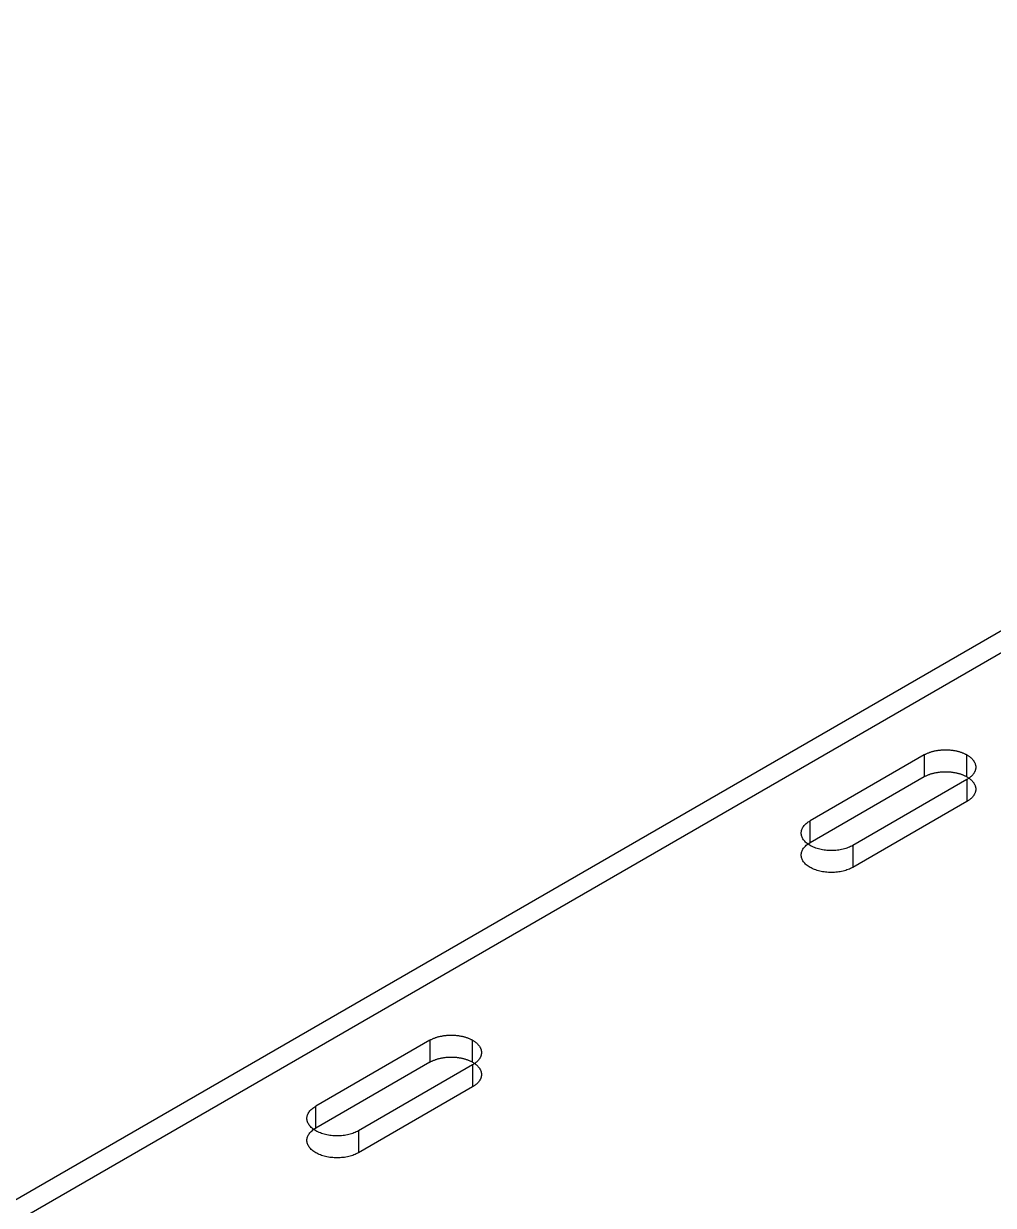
# Model space of a CAD drawing. Header units: inches. Extents: x 4 to 268, y 4 to 172.
# Drawn here: x 78.214 to 81.299, y 30.368 to 34.126 of the extents above; entities that cross this region are included whole.
import ezdxf

# ---------------------------------------------------------------- set-up
doc = ezdxf.new("R2010")
doc.units = ezdxf.units.IN
doc.header["$MEASUREMENT"] = 0

msp = doc.modelspace()

# ---------------------------------------------------------------- linework, layer by layer
at = {"layer": 'OUTLINE'}
for p, q in [((84.6686, 34.1264), (73.5428, 27.7028)), ((84.6686, 34.0566), (73.5428, 27.633)), ((81.0784, 31.8005), (80.7156, 31.591)), ((81.0784, 31.8005), (81.0801, 31.8014)), ((81.0784, 31.8005), (81.0784, 31.7306)), ((81.0801, 31.8014), (81.0818, 31.8023)), ((81.0818, 31.8023), (81.0836, 31.8032)), ((81.0836, 31.8032), (81.0854, 31.8041)), ((81.0854, 31.8041), (81.0872, 31.805)), ((81.0872, 31.805), (81.0891, 31.8058)), ((81.0891, 31.8058), (81.091, 31.8066)), ((81.091, 31.8066), (81.093, 31.8074)), ((81.093, 31.8074), (81.095, 31.8081)), ((81.095, 31.8081), (81.097, 31.8088)), ((81.097, 31.8088), (81.099, 31.8095)), ((81.099, 31.8095), (81.1011, 31.8102)), ((81.1011, 31.8102), (81.1032, 31.8108)), ((81.1032, 31.8108), (81.1053, 31.8114)), ((81.1053, 31.8114), (81.1074, 31.812)), ((81.1074, 31.812), (81.1096, 31.8125)), ((81.1096, 31.8125), (81.1118, 31.813)), ((81.1118, 31.813), (81.114, 31.8135)), ((81.114, 31.8135), (81.1162, 31.8139)), ((81.1162, 31.8139), (81.1185, 31.8143)), ((81.1185, 31.8143), (81.1208, 31.8147)), ((81.1208, 31.8147), (81.123, 31.8151)), ((81.123, 31.8151), (81.1253, 31.8154)), ((81.1253, 31.8154), (81.1277, 31.8157)), ((81.1277, 31.8157), (81.13, 31.8159)), ((81.13, 31.8159), (81.1323, 31.8161)), ((81.1323, 31.8161), (81.1346, 31.8163)), ((81.1346, 31.8163), (81.137, 31.8165)), ((81.137, 31.8165), (81.1393, 31.8166)), ((81.1393, 31.8166), (81.1417, 31.8167)), ((81.1417, 31.8167), (81.1441, 31.8167)), ((81.1441, 31.8167), (81.1464, 31.8167)), ((81.1464, 31.8167), (81.1488, 31.8167)), ((81.1488, 31.8167), (81.1511, 31.8167)), ((81.1511, 31.8167), (81.1535, 31.8166)), ((81.1535, 31.8166), (81.1559, 31.8165)), ((81.1559, 31.8165), (81.1582, 31.8163)), ((81.1582, 31.8163), (81.1605, 31.8161)), ((81.1605, 31.8161), (81.1629, 31.8159)), ((81.1629, 31.8159), (81.1652, 31.8157)), ((81.1652, 31.8157), (81.1675, 31.8154)), ((81.1675, 31.8154), (81.1698, 31.8151)), ((81.1698, 31.8151), (81.1721, 31.8147)), ((81.1721, 31.8147), (81.1744, 31.8143)), ((81.1744, 31.8143), (81.1766, 31.8139)), ((81.1766, 31.8139), (81.1788, 31.8135)), ((81.1788, 31.8135), (81.181, 31.813)), ((81.181, 31.813), (81.1832, 31.8125)), ((81.1832, 31.8125), (81.1854, 31.812)), ((81.1854, 31.812), (81.1876, 31.8114)), ((81.1876, 31.8114), (81.1897, 31.8108)), ((81.1897, 31.8108), (81.1918, 31.8102)), ((81.1918, 31.8102), (81.1938, 31.8095)), ((81.1938, 31.8095), (81.1959, 31.8088)), ((81.1959, 31.8088), (81.1979, 31.8081)), ((81.1979, 31.8081), (81.1999, 31.8074)), ((81.1999, 31.8074), (81.2018, 31.8066)), ((81.2018, 31.8066), (81.2037, 31.8058)), ((81.2037, 31.8058), (81.2056, 31.805)), ((81.2056, 31.805), (81.2075, 31.8041)), ((81.2075, 31.8041), (81.2093, 31.8032)), ((81.2093, 31.8032), (81.211, 31.8023)), ((81.211, 31.8023), (81.2128, 31.8014)), ((81.2128, 31.8014), (81.2144, 31.8005)), ((81.2144, 31.7306), (81.2144, 31.8005)), ((81.2144, 31.8005), (81.2161, 31.7995)), ((81.2161, 31.7995), (81.2177, 31.7985)), ((81.2177, 31.7985), (81.2193, 31.7975)), ((81.2193, 31.7975), (81.2208, 31.7964)), ((81.2208, 31.7964), (81.2223, 31.7954)), ((81.2223, 31.7954), (81.2237, 31.7943)), ((81.2237, 31.7943), (81.2251, 31.7932)), ((81.2251, 31.7932), (81.2264, 31.7921)), ((81.2264, 31.7921), (81.2277, 31.7909)), ((81.2277, 31.7909), (81.2289, 31.7897)), ((81.2289, 31.7897), (81.2301, 31.7886)), ((81.2301, 31.7886), (81.2313, 31.7874)), ((81.2313, 31.7874), (81.2324, 31.7862)), ((81.2324, 31.7862), (81.2334, 31.7849)), ((81.2334, 31.7849), (81.2344, 31.7837)), ((81.2344, 31.7837), (81.2353, 31.7824)), ((81.2353, 31.7824), (81.2362, 31.7812)), ((81.2362, 31.7812), (81.237, 31.7799)), ((81.237, 31.7799), (81.2378, 31.7786)), ((81.2378, 31.7786), (81.2385, 31.7773)), ((81.2385, 31.7773), (81.2391, 31.776)), ((81.2391, 31.776), (81.2397, 31.7747)), ((81.2397, 31.7747), (81.2403, 31.7734)), ((81.2403, 31.7734), (81.2408, 31.772)), ((81.2408, 31.772), (81.2412, 31.7707)), ((81.2412, 31.7707), (81.2416, 31.7693)), ((81.2416, 31.7693), (81.2419, 31.768)), ((81.2419, 31.768), (81.2422, 31.7666)), ((81.2422, 31.7666), (81.2424, 31.7653)), ((81.2424, 31.7653), (81.2425, 31.7639)), ((81.2425, 31.7639), (81.2426, 31.7626)), ((81.0784, 31.7306), (80.7156, 31.5212)), ((81.0784, 31.7306), (81.0801, 31.7316)), ((81.0801, 31.7316), (81.0818, 31.7325)), ((81.0818, 31.7325), (81.0836, 31.7334)), ((81.0836, 31.7334), (81.0854, 31.7343)), ((81.0854, 31.7343), (81.0872, 31.7352)), ((81.0872, 31.7352), (81.0891, 31.736)), ((81.0891, 31.736), (81.091, 31.7368)), ((81.091, 31.7368), (81.093, 31.7376)), ((81.093, 31.7376), (81.095, 31.7383)), ((81.095, 31.7383), (81.097, 31.739)), ((81.097, 31.739), (81.099, 31.7397)), ((81.099, 31.7397), (81.1011, 31.7404)), ((81.1011, 31.7404), (81.1032, 31.741)), ((81.1032, 31.741), (81.1053, 31.7416)), ((81.1053, 31.7416), (81.1074, 31.7421)), ((81.1074, 31.7421), (81.1096, 31.7427)), ((81.1096, 31.7427), (81.1118, 31.7432)), ((81.1118, 31.7432), (81.114, 31.7437)), ((81.114, 31.7437), (81.1162, 31.7441)), ((81.1162, 31.7441), (81.1185, 31.7445)), ((81.1185, 31.7445), (81.1208, 31.7449)), ((81.1208, 31.7449), (81.123, 31.7452)), ((81.123, 31.7452), (81.1253, 31.7456)), ((81.1253, 31.7456), (81.1277, 31.7458)), ((81.1277, 31.7458), (81.13, 31.7461)), ((81.13, 31.7461), (81.1323, 31.7463)), ((81.1323, 31.7463), (81.1346, 31.7465)), ((81.1346, 31.7465), (81.137, 31.7466)), ((81.137, 31.7466), (81.1393, 31.7468)), ((81.1393, 31.7468), (81.1417, 31.7468)), ((81.1417, 31.7468), (81.1441, 31.7469)), ((81.1441, 31.7469), (81.1464, 31.7469)), ((81.1464, 31.7469), (81.1488, 31.7469)), ((81.1488, 31.7469), (81.1511, 31.7468)), ((81.1511, 31.7468), (81.1535, 31.7468)), ((81.1535, 31.7468), (81.1559, 31.7466)), ((81.1559, 31.7466), (81.1582, 31.7465)), ((81.1582, 31.7465), (81.1605, 31.7463)), ((81.1605, 31.7463), (81.1629, 31.7461)), ((81.1629, 31.7461), (81.1652, 31.7458)), ((81.1652, 31.7458), (81.1675, 31.7456)), ((81.1675, 31.7456), (81.1698, 31.7452)), ((81.1698, 31.7452), (81.1721, 31.7449)), ((81.1721, 31.7449), (81.1744, 31.7445)), ((81.1744, 31.7445), (81.1766, 31.7441)), ((81.1766, 31.7441), (81.1788, 31.7437)), ((81.1788, 31.7437), (81.181, 31.7432)), ((81.181, 31.7432), (81.1832, 31.7427)), ((81.1832, 31.7427), (81.1854, 31.7421)), ((81.1854, 31.7421), (81.1876, 31.7416)), ((81.1876, 31.7416), (81.1897, 31.741)), ((81.1897, 31.741), (81.1918, 31.7404)), ((81.1918, 31.7404), (81.1938, 31.7397)), ((81.1938, 31.7397), (81.1959, 31.739)), ((81.1959, 31.739), (81.1979, 31.7383)), ((81.1979, 31.7383), (81.1999, 31.7376)), ((81.1999, 31.7376), (81.2018, 31.7368)), ((81.2018, 31.7368), (81.2037, 31.736)), ((81.2037, 31.736), (81.2056, 31.7352)), ((81.2056, 31.7352), (81.2075, 31.7343)), ((81.2075, 31.7343), (81.2093, 31.7334)), ((81.2093, 31.7334), (81.211, 31.7325)), ((81.211, 31.7325), (81.2128, 31.7316)), ((81.2128, 31.7316), (81.2144, 31.7306)), ((81.2144, 31.7306), (81.2161, 31.7297)), ((81.2161, 31.7297), (81.2177, 31.7287)), ((81.2177, 31.7287), (81.2193, 31.7276)), ((81.2193, 31.7276), (81.2208, 31.7266)), ((81.2208, 31.726), (81.2193, 31.7249)), ((81.2223, 31.727), (81.2208, 31.726)), ((81.2208, 31.7266), (81.2223, 31.7255)), ((81.2237, 31.7281), (81.2223, 31.727)), ((81.2223, 31.7255), (81.2237, 31.7245)), ((81.2251, 31.7292), (81.2237, 31.7281)), ((81.2264, 31.7303), (81.2251, 31.7292)), ((81.2277, 31.7315), (81.2264, 31.7303)), ((81.2289, 31.7326), (81.2277, 31.7315)), ((81.2301, 31.7338), (81.2289, 31.7326)), ((81.2313, 31.735), (81.2301, 31.7338)), ((81.2324, 31.7362), (81.2313, 31.735)), ((81.2334, 31.7374), (81.2324, 31.7362)), ((81.2344, 31.7387), (81.2334, 31.7374)), ((81.2353, 31.7399), (81.2344, 31.7387)), ((81.2362, 31.7412), (81.2353, 31.7399)), ((81.237, 31.7425), (81.2362, 31.7412)), ((81.2378, 31.7438), (81.237, 31.7425)), ((81.2385, 31.7451), (81.2378, 31.7438)), ((81.2391, 31.7464), (81.2385, 31.7451)), ((81.2397, 31.7477), (81.2391, 31.7464)), ((81.2403, 31.749), (81.2397, 31.7477)), ((81.2408, 31.7504), (81.2403, 31.749)), ((81.2412, 31.7517), (81.2408, 31.7504)), ((81.2416, 31.753), (81.2412, 31.7517)), ((81.2419, 31.7544), (81.2416, 31.753)), ((81.2422, 31.7557), (81.2419, 31.7544)), ((81.2424, 31.7571), (81.2422, 31.7557)), ((81.2425, 31.7585), (81.2424, 31.7571)), ((81.2426, 31.7598), (81.2425, 31.7585)), ((81.2426, 31.7626), (81.2426, 31.7612)), ((81.2426, 31.7612), (81.2426, 31.7598)), ((81.2144, 31.7219), (80.8517, 31.5125)), ((81.2161, 31.7229), (81.2144, 31.7219)), ((81.2144, 31.7219), (81.2144, 31.6521)), ((81.2177, 31.7239), (81.2161, 31.7229)), ((81.2193, 31.7249), (81.2177, 31.7239)), ((81.2237, 31.7245), (81.2251, 31.7234)), ((81.2251, 31.7234), (81.2264, 31.7222)), ((81.2264, 31.7222), (81.2277, 31.7211)), ((81.2277, 31.7211), (81.2289, 31.7199)), ((81.2289, 31.7199), (81.2301, 31.7187)), ((81.2301, 31.7187), (81.2313, 31.7176)), ((81.2313, 31.7176), (81.2324, 31.7163)), ((81.2324, 31.7163), (81.2334, 31.7151)), ((81.2334, 31.7151), (81.2344, 31.7139)), ((81.2344, 31.7139), (81.2353, 31.7126)), ((81.2353, 31.7126), (81.2362, 31.7114)), ((81.2362, 31.7114), (81.237, 31.7101)), ((81.237, 31.7101), (81.2378, 31.7088)), ((81.2378, 31.7088), (81.2385, 31.7075)), ((81.2385, 31.7075), (81.2391, 31.7062)), ((81.2391, 31.7062), (81.2397, 31.7049)), ((81.2397, 31.7049), (81.2403, 31.7035)), ((81.2403, 31.7035), (81.2408, 31.7022)), ((81.2408, 31.7022), (81.2412, 31.7009)), ((81.2412, 31.7009), (81.2416, 31.6995)), ((81.2416, 31.6995), (81.2419, 31.6982)), ((81.2419, 31.6982), (81.2422, 31.6968)), ((81.2422, 31.6968), (81.2424, 31.6955)), ((81.2424, 31.6955), (81.2425, 31.6941)), ((81.2425, 31.6886), (81.2424, 31.6873)), ((81.2425, 31.6941), (81.2426, 31.6927)), ((81.2426, 31.69), (81.2425, 31.6886)), ((81.2426, 31.6927), (81.2426, 31.6914)), ((81.2426, 31.6914), (81.2426, 31.69)), ((81.2144, 31.6521), (80.8517, 31.4426)), ((81.2161, 31.6531), (81.2144, 31.6521)), ((81.2177, 31.6541), (81.2161, 31.6531)), ((81.2193, 31.6551), (81.2177, 31.6541)), ((81.2208, 31.6561), (81.2193, 31.6551)), ((81.2223, 31.6572), (81.2208, 31.6561)), ((81.2237, 31.6583), (81.2223, 31.6572)), ((81.2251, 31.6594), (81.2237, 31.6583)), ((81.2264, 31.6605), (81.2251, 31.6594)), ((81.2277, 31.6617), (81.2264, 31.6605)), ((81.2289, 31.6628), (81.2277, 31.6617)), ((81.2301, 31.664), (81.2289, 31.6628)), ((81.2313, 31.6652), (81.2301, 31.664)), ((81.2324, 31.6664), (81.2313, 31.6652)), ((81.2334, 31.6676), (81.2324, 31.6664)), ((81.2344, 31.6689), (81.2334, 31.6676)), ((81.2353, 31.6701), (81.2344, 31.6689)), ((81.2362, 31.6714), (81.2353, 31.6701)), ((81.237, 31.6727), (81.2362, 31.6714)), ((81.2378, 31.6739), (81.237, 31.6727)), ((81.2385, 31.6752), (81.2378, 31.6739)), ((81.2391, 31.6766), (81.2385, 31.6752)), ((81.2397, 31.6779), (81.2391, 31.6766)), ((81.2403, 31.6792), (81.2397, 31.6779)), ((81.2408, 31.6805), (81.2403, 31.6792)), ((81.2412, 31.6819), (81.2408, 31.6805)), ((81.2416, 31.6832), (81.2412, 31.6819)), ((81.2419, 31.6846), (81.2416, 31.6832)), ((81.2422, 31.6859), (81.2419, 31.6846)), ((81.2424, 31.6873), (81.2422, 31.6859)), ((80.6948, 31.573), (80.6967, 31.5755)), ((80.6967, 31.5755), (80.6988, 31.5779)), ((80.6988, 31.5779), (80.7011, 31.5803)), ((80.7011, 31.5803), (80.7036, 31.5826)), ((80.7036, 31.5826), (80.7064, 31.5848)), ((80.7064, 31.5848), (80.7093, 31.587)), ((80.7093, 31.587), (80.7123, 31.589)), ((80.7123, 31.589), (80.7156, 31.591)), ((80.7156, 31.5212), (80.7156, 31.591)), ((80.6874, 31.5517), (80.6875, 31.5545)), ((80.6875, 31.549), (80.6874, 31.5517)), ((80.6875, 31.5545), (80.6879, 31.5572)), ((80.6879, 31.5463), (80.6875, 31.549)), ((80.6879, 31.5572), (80.6885, 31.5599)), ((80.6885, 31.5436), (80.6879, 31.5463)), ((80.6885, 31.5599), (80.6893, 31.5626)), ((80.6893, 31.5409), (80.6885, 31.5436)), ((80.6893, 31.5626), (80.6903, 31.5652)), ((80.6903, 31.5382), (80.6893, 31.5409)), ((80.6903, 31.5652), (80.6916, 31.5678)), ((80.6916, 31.5356), (80.6903, 31.5382)), ((80.6916, 31.5678), (80.6931, 31.5704)), ((80.6931, 31.5704), (80.6948, 31.573)), ((80.6931, 31.533), (80.6916, 31.5356)), ((80.6916, 31.498), (80.6931, 31.5006)), ((80.6948, 31.5305), (80.6931, 31.533)), ((80.6931, 31.5006), (80.6948, 31.5032)), ((80.6967, 31.528), (80.6948, 31.5305)), ((80.6948, 31.5032), (80.6967, 31.5057)), ((80.6988, 31.5255), (80.6967, 31.528)), ((80.6967, 31.5057), (80.6988, 31.5081)), ((80.7011, 31.5232), (80.6988, 31.5255)), ((80.6988, 31.5081), (80.7011, 31.5105)), ((80.7036, 31.5209), (80.7011, 31.5232)), ((80.7011, 31.5105), (80.7036, 31.5128)), ((80.7064, 31.5186), (80.7036, 31.5209)), ((80.7036, 31.5128), (80.7064, 31.515)), ((80.7093, 31.5165), (80.7064, 31.5186)), ((80.7064, 31.515), (80.7093, 31.5171)), ((80.7093, 31.5171), (80.7123, 31.5192)), ((80.7123, 31.5144), (80.7093, 31.5165)), ((80.7123, 31.5192), (80.7156, 31.5212)), ((80.7156, 31.5125), (80.7123, 31.5144)), ((80.719, 31.5106), (80.7156, 31.5125)), ((80.7226, 31.5088), (80.719, 31.5106)), ((80.7263, 31.5071), (80.7226, 31.5088)), ((80.7302, 31.5055), (80.7263, 31.5071)), ((80.7342, 31.5041), (80.7302, 31.5055)), ((80.7383, 31.5027), (80.7342, 31.5041)), ((80.7425, 31.5015), (80.7383, 31.5027)), ((80.7468, 31.5004), (80.7425, 31.5015)), ((80.7512, 31.4994), (80.7468, 31.5004)), ((80.8204, 31.5004), (80.816, 31.4994)), ((80.8248, 31.5015), (80.8204, 31.5004)), ((80.829, 31.5027), (80.8248, 31.5015)), ((80.8331, 31.5041), (80.829, 31.5027)), ((80.8371, 31.5055), (80.8331, 31.5041)), ((80.8409, 31.5071), (80.8371, 31.5055)), ((80.8447, 31.5088), (80.8409, 31.5071)), ((80.8482, 31.5106), (80.8447, 31.5088)), ((80.8517, 31.5125), (80.8482, 31.5106)), ((80.8517, 31.5125), (80.8517, 31.4426)), ((80.6874, 31.4819), (80.6875, 31.4846)), ((80.6875, 31.4792), (80.6874, 31.4819)), ((80.6875, 31.4846), (80.6879, 31.4873)), ((80.6879, 31.4765), (80.6875, 31.4792)), ((80.6879, 31.4873), (80.6885, 31.4901)), ((80.6885, 31.4738), (80.6879, 31.4765)), ((80.6885, 31.4901), (80.6893, 31.4927)), ((80.6893, 31.4711), (80.6885, 31.4738)), ((80.6893, 31.4927), (80.6903, 31.4954)), ((80.6903, 31.4684), (80.6893, 31.4711)), ((80.6903, 31.4954), (80.6916, 31.498)), ((80.6916, 31.4658), (80.6903, 31.4684)), ((80.6931, 31.4632), (80.6916, 31.4658)), ((80.6948, 31.4606), (80.6931, 31.4632)), ((80.7557, 31.4986), (80.7512, 31.4994)), ((80.7603, 31.4978), (80.7557, 31.4986)), ((80.7649, 31.4972), (80.7603, 31.4978)), ((80.7695, 31.4968), (80.7649, 31.4972)), ((80.7742, 31.4964), (80.7695, 31.4968)), ((80.7789, 31.4962), (80.7742, 31.4964)), ((80.7836, 31.4962), (80.7789, 31.4962)), ((80.7883, 31.4962), (80.7836, 31.4962)), ((80.7931, 31.4964), (80.7883, 31.4962)), ((80.7977, 31.4968), (80.7931, 31.4964)), ((80.8024, 31.4972), (80.7977, 31.4968)), ((80.807, 31.4978), (80.8024, 31.4972)), ((80.8116, 31.4986), (80.807, 31.4978)), ((80.816, 31.4994), (80.8116, 31.4986)), ((80.6967, 31.4582), (80.6948, 31.4606)), ((80.6988, 31.4557), (80.6967, 31.4582)), ((80.7011, 31.4533), (80.6988, 31.4557)), ((80.7036, 31.451), (80.7011, 31.4533)), ((80.7064, 31.4488), (80.7036, 31.451)), ((80.7093, 31.4467), (80.7064, 31.4488)), ((80.7123, 31.4446), (80.7093, 31.4467)), ((80.7156, 31.4426), (80.7123, 31.4446)), ((80.719, 31.4407), (80.7156, 31.4426)), ((80.7226, 31.439), (80.719, 31.4407)), ((80.7263, 31.4373), (80.7226, 31.439)), ((80.7302, 31.4357), (80.7263, 31.4373)), ((80.7342, 31.4343), (80.7302, 31.4357)), ((80.7383, 31.4329), (80.7342, 31.4343)), ((80.7425, 31.4317), (80.7383, 31.4329)), ((80.7468, 31.4306), (80.7425, 31.4317)), ((80.7512, 31.4296), (80.7468, 31.4306)), ((80.7557, 31.4288), (80.7512, 31.4296)), ((80.7603, 31.428), (80.7557, 31.4288)), ((80.7649, 31.4274), (80.7603, 31.428)), ((80.7695, 31.427), (80.7649, 31.4274)), ((80.7742, 31.4266), (80.7695, 31.427)), ((80.7789, 31.4264), (80.7742, 31.4266)), ((80.7836, 31.4264), (80.7789, 31.4264)), ((80.7883, 31.4264), (80.7836, 31.4264)), ((80.7931, 31.4266), (80.7883, 31.4264)), ((80.7977, 31.427), (80.7931, 31.4266)), ((80.8024, 31.4274), (80.7977, 31.427)), ((80.807, 31.428), (80.8024, 31.4274)), ((80.8116, 31.4288), (80.807, 31.428)), ((80.816, 31.4296), (80.8116, 31.4288)), ((80.8204, 31.4306), (80.816, 31.4296)), ((80.8248, 31.4317), (80.8204, 31.4306)), ((80.829, 31.4329), (80.8248, 31.4317)), ((80.8331, 31.4343), (80.829, 31.4329)), ((80.8371, 31.4357), (80.8331, 31.4343)), ((80.8409, 31.4373), (80.8371, 31.4357)), ((80.8447, 31.439), (80.8409, 31.4373)), ((80.8482, 31.4407), (80.8447, 31.439)), ((80.8517, 31.4426), (80.8482, 31.4407)), ((79.517, 30.8981), (79.5189, 30.8989)), ((79.5189, 30.8989), (79.5209, 30.8997)), ((79.5209, 30.8997), (79.5228, 30.9004)), ((79.5228, 30.9004), (79.5248, 30.9011)), ((79.5248, 30.9011), (79.5269, 30.9018)), ((79.5269, 30.9018), (79.529, 30.9025)), ((79.529, 30.9025), (79.5311, 30.9031)), ((79.5311, 30.9031), (79.5332, 30.9037)), ((79.5332, 30.9037), (79.5353, 30.9043)), ((79.5353, 30.9043), (79.5375, 30.9048)), ((79.5375, 30.9048), (79.5397, 30.9053)), ((79.5397, 30.9053), (79.5419, 30.9058)), ((79.5419, 30.9058), (79.5441, 30.9062)), ((79.5441, 30.9062), (79.5464, 30.9067)), ((79.5464, 30.9067), (79.5486, 30.907)), ((79.5486, 30.907), (79.5509, 30.9074)), ((79.5509, 30.9074), (79.5532, 30.9077)), ((79.5532, 30.9077), (79.5555, 30.908)), ((79.5555, 30.908), (79.5579, 30.9082)), ((79.5579, 30.9082), (79.5602, 30.9084)), ((79.5602, 30.9084), (79.5625, 30.9086)), ((79.5625, 30.9086), (79.5649, 30.9088)), ((79.5649, 30.9088), (79.5672, 30.9089)), ((79.5672, 30.9089), (79.5696, 30.909)), ((79.5696, 30.909), (79.5719, 30.909)), ((79.5719, 30.909), (79.5743, 30.909)), ((79.5743, 30.909), (79.5767, 30.909)), ((79.5767, 30.909), (79.579, 30.909)), ((79.579, 30.909), (79.5814, 30.9089)), ((79.5814, 30.9089), (79.5837, 30.9088)), ((79.5837, 30.9088), (79.5861, 30.9086)), ((79.5861, 30.9086), (79.5884, 30.9084)), ((79.5884, 30.9084), (79.5908, 30.9082)), ((79.5908, 30.9082), (79.5931, 30.908)), ((79.5931, 30.908), (79.5954, 30.9077)), ((79.5954, 30.9077), (79.5977, 30.9074)), ((79.5977, 30.9074), (79.6, 30.907)), ((79.6, 30.907), (79.6022, 30.9067)), ((79.6022, 30.9067), (79.6045, 30.9062)), ((79.6045, 30.9062), (79.6067, 30.9058)), ((79.6067, 30.9058), (79.6089, 30.9053)), ((79.6089, 30.9053), (79.6111, 30.9048)), ((79.6111, 30.9048), (79.6133, 30.9043)), ((79.6133, 30.9043), (79.6154, 30.9037)), ((79.6154, 30.9037), (79.6176, 30.9031)), ((79.6176, 30.9031), (79.6197, 30.9025)), ((79.6197, 30.9025), (79.6217, 30.9018)), ((79.6217, 30.9018), (79.6238, 30.9011)), ((79.6238, 30.9011), (79.6258, 30.9004)), ((79.6258, 30.9004), (79.6278, 30.8997)), ((79.6278, 30.8997), (79.6297, 30.8989)), ((79.6297, 30.8989), (79.6316, 30.8981)), ((79.5063, 30.8928), (79.1435, 30.6833)), ((79.5063, 30.8928), (79.508, 30.8937)), ((79.5063, 30.8928), (79.5063, 30.823)), ((79.508, 30.8937), (79.5097, 30.8947)), ((79.5097, 30.8947), (79.5115, 30.8956)), ((79.5115, 30.8956), (79.5133, 30.8964)), ((79.5133, 30.8964), (79.5151, 30.8973)), ((79.5151, 30.8973), (79.517, 30.8981)), ((79.6316, 30.8981), (79.6335, 30.8973)), ((79.6335, 30.8973), (79.6353, 30.8964)), ((79.6353, 30.8964), (79.6371, 30.8956)), ((79.6371, 30.8956), (79.6389, 30.8947)), ((79.6389, 30.8947), (79.6406, 30.8937)), ((79.6406, 30.8937), (79.6423, 30.8928)), ((79.6423, 30.8928), (79.644, 30.8918)), ((79.6423, 30.823), (79.6423, 30.8928)), ((79.644, 30.8918), (79.6456, 30.8908)), ((79.6456, 30.8908), (79.6472, 30.8898)), ((79.6472, 30.8898), (79.6487, 30.8887)), ((79.6487, 30.8887), (79.6501, 30.8877)), ((79.6501, 30.8877), (79.6516, 30.8866)), ((79.6516, 30.8866), (79.653, 30.8855)), ((79.653, 30.8855), (79.6543, 30.8844)), ((79.6543, 30.8844), (79.6556, 30.8832)), ((79.6556, 30.8832), (79.6568, 30.8821)), ((79.6568, 30.8821), (79.658, 30.8809)), ((79.658, 30.8809), (79.6591, 30.8797)), ((79.6591, 30.8797), (79.6602, 30.8785)), ((79.6602, 30.8785), (79.6613, 30.8773)), ((79.6613, 30.8773), (79.6623, 30.876)), ((79.6623, 30.876), (79.6632, 30.8748)), ((79.6632, 30.8748), (79.6641, 30.8735)), ((79.6641, 30.8735), (79.6649, 30.8722)), ((79.6649, 30.8722), (79.6657, 30.8709)), ((79.6657, 30.8709), (79.6664, 30.8696)), ((79.6664, 30.8696), (79.667, 30.8683)), ((79.667, 30.8683), (79.6676, 30.867)), ((79.6676, 30.867), (79.6682, 30.8657)), ((79.6682, 30.8657), (79.6687, 30.8643)), ((79.6687, 30.8643), (79.6691, 30.863)), ((79.6691, 30.863), (79.6695, 30.8617)), ((79.6695, 30.8617), (79.6698, 30.8603)), ((79.5063, 30.823), (79.508, 30.8239)), ((79.508, 30.8239), (79.5097, 30.8248)), ((79.5097, 30.8248), (79.5115, 30.8257)), ((79.5115, 30.8257), (79.5133, 30.8266)), ((79.5133, 30.8266), (79.5151, 30.8275)), ((79.5151, 30.8275), (79.517, 30.8283)), ((79.517, 30.8283), (79.5189, 30.8291)), ((79.5189, 30.8291), (79.5209, 30.8299)), ((79.5209, 30.8299), (79.5228, 30.8306)), ((79.5228, 30.8306), (79.5248, 30.8313)), ((79.5248, 30.8313), (79.5269, 30.832)), ((79.5269, 30.832), (79.529, 30.8327)), ((79.529, 30.8327), (79.5311, 30.8333)), ((79.5311, 30.8333), (79.5332, 30.8339)), ((79.5332, 30.8339), (79.5353, 30.8345)), ((79.5353, 30.8345), (79.5375, 30.835)), ((79.5375, 30.835), (79.5397, 30.8355)), ((79.5397, 30.8355), (79.5419, 30.836)), ((79.5419, 30.836), (79.5441, 30.8364)), ((79.5441, 30.8364), (79.5464, 30.8368)), ((79.5464, 30.8368), (79.5486, 30.8372)), ((79.5486, 30.8372), (79.5509, 30.8376)), ((79.5509, 30.8376), (79.5532, 30.8379)), ((79.5532, 30.8379), (79.5555, 30.8382)), ((79.5555, 30.8382), (79.5579, 30.8384)), ((79.5579, 30.8384), (79.5602, 30.8386)), ((79.5602, 30.8386), (79.5625, 30.8388)), ((79.5625, 30.8388), (79.5649, 30.839)), ((79.5649, 30.839), (79.5672, 30.8391)), ((79.5672, 30.8391), (79.5696, 30.8392)), ((79.5696, 30.8392), (79.5719, 30.8392)), ((79.5719, 30.8392), (79.5743, 30.8392)), ((79.5743, 30.8392), (79.5767, 30.8392)), ((79.5767, 30.8392), (79.579, 30.8392)), ((79.579, 30.8392), (79.5814, 30.8391)), ((79.5814, 30.8391), (79.5837, 30.839)), ((79.5837, 30.839), (79.5861, 30.8388)), ((79.5861, 30.8388), (79.5884, 30.8386)), ((79.5884, 30.8386), (79.5908, 30.8384)), ((79.5908, 30.8384), (79.5931, 30.8382)), ((79.5931, 30.8382), (79.5954, 30.8379)), ((79.5954, 30.8379), (79.5977, 30.8376)), ((79.5977, 30.8376), (79.6, 30.8372)), ((79.6, 30.8372), (79.6022, 30.8368)), ((79.6022, 30.8368), (79.6045, 30.8364)), ((79.6045, 30.8364), (79.6067, 30.836)), ((79.6067, 30.836), (79.6089, 30.8355)), ((79.6089, 30.8355), (79.6111, 30.835)), ((79.6111, 30.835), (79.6133, 30.8345)), ((79.6133, 30.8345), (79.6154, 30.8339)), ((79.6154, 30.8339), (79.6176, 30.8333)), ((79.6176, 30.8333), (79.6197, 30.8327)), ((79.6197, 30.8327), (79.6217, 30.832)), ((79.6217, 30.832), (79.6238, 30.8313)), ((79.6238, 30.8313), (79.6258, 30.8306)), ((79.6258, 30.8306), (79.6278, 30.8299)), ((79.6278, 30.8299), (79.6297, 30.8291)), ((79.6297, 30.8291), (79.6316, 30.8283)), ((79.6316, 30.8283), (79.6335, 30.8275)), ((79.6335, 30.8275), (79.6353, 30.8266)), ((79.6353, 30.8266), (79.6371, 30.8257)), ((79.6371, 30.8257), (79.6389, 30.8248)), ((79.6389, 30.8248), (79.6406, 30.8239)), ((79.6406, 30.8239), (79.6423, 30.823)), ((79.6556, 30.8238), (79.6543, 30.8226)), ((79.6568, 30.8249), (79.6556, 30.8238)), ((79.658, 30.8261), (79.6568, 30.8249)), ((79.6591, 30.8273), (79.658, 30.8261)), ((79.6602, 30.8285), (79.6591, 30.8273)), ((79.6613, 30.8298), (79.6602, 30.8285)), ((79.6623, 30.831), (79.6613, 30.8298)), ((79.6632, 30.8322), (79.6623, 30.831)), ((79.6641, 30.8335), (79.6632, 30.8322)), ((79.6649, 30.8348), (79.6641, 30.8335)), ((79.6657, 30.8361), (79.6649, 30.8348)), ((79.6664, 30.8374), (79.6657, 30.8361)), ((79.667, 30.8387), (79.6664, 30.8374)), ((79.6676, 30.84), (79.667, 30.8387)), ((79.6682, 30.8413), (79.6676, 30.84)), ((79.6687, 30.8427), (79.6682, 30.8413)), ((79.6691, 30.844), (79.6687, 30.8427)), ((79.6695, 30.8454), (79.6691, 30.844)), ((79.6698, 30.8467), (79.6695, 30.8454)), ((79.6698, 30.8603), (79.67, 30.8589)), ((79.67, 30.8481), (79.6698, 30.8467)), ((79.67, 30.8589), (79.6702, 30.8576)), ((79.6702, 30.8494), (79.67, 30.8481)), ((79.6702, 30.8576), (79.6704, 30.8562)), ((79.6704, 30.8508), (79.6702, 30.8494)), ((79.6704, 30.8562), (79.6705, 30.8549)), ((79.6705, 30.8521), (79.6704, 30.8508)), ((79.6705, 30.8549), (79.6705, 30.8535)), ((79.6705, 30.8535), (79.6705, 30.8521)), ((79.5063, 30.823), (79.1435, 30.6135)), ((79.6423, 30.8142), (79.2795, 30.6048)), ((79.6423, 30.823), (79.644, 30.822)), ((79.644, 30.8152), (79.6423, 30.8142)), ((79.6423, 30.8142), (79.6423, 30.7444)), ((79.644, 30.822), (79.6456, 30.821)), ((79.6456, 30.8162), (79.644, 30.8152)), ((79.6456, 30.821), (79.6472, 30.82)), ((79.6472, 30.8172), (79.6456, 30.8162)), ((79.6472, 30.82), (79.6487, 30.8189)), ((79.6487, 30.8183), (79.6472, 30.8172)), ((79.6501, 30.8193), (79.6487, 30.8183)), ((79.6487, 30.8189), (79.6501, 30.8179)), ((79.6516, 30.8204), (79.6501, 30.8193)), ((79.6501, 30.8179), (79.6516, 30.8168)), ((79.653, 30.8215), (79.6516, 30.8204)), ((79.6516, 30.8168), (79.653, 30.8157)), ((79.6543, 30.8226), (79.653, 30.8215)), ((79.653, 30.8157), (79.6543, 30.8145)), ((79.6543, 30.8145), (79.6556, 30.8134)), ((79.6556, 30.8134), (79.6568, 30.8122)), ((79.6568, 30.8122), (79.658, 30.8111)), ((79.658, 30.8111), (79.6591, 30.8099)), ((79.6591, 30.8099), (79.6602, 30.8087)), ((79.6602, 30.8087), (79.6613, 30.8074)), ((79.6613, 30.8074), (79.6623, 30.8062)), ((79.6623, 30.8062), (79.6632, 30.8049)), ((79.6632, 30.8049), (79.6641, 30.8037)), ((79.6641, 30.8037), (79.6649, 30.8024)), ((79.6649, 30.8024), (79.6657, 30.8011)), ((79.6657, 30.8011), (79.6664, 30.7998)), ((79.6664, 30.7998), (79.667, 30.7985)), ((79.667, 30.7985), (79.6676, 30.7972)), ((79.6676, 30.7972), (79.6682, 30.7959)), ((79.6682, 30.7959), (79.6687, 30.7945)), ((79.6687, 30.7945), (79.6691, 30.7932)), ((79.6691, 30.7932), (79.6695, 30.7918)), ((79.6695, 30.7918), (79.6698, 30.7905)), ((79.6698, 30.7905), (79.67, 30.7891)), ((79.67, 30.7891), (79.6702, 30.7878)), ((79.6702, 30.7878), (79.6704, 30.7864)), ((79.6704, 30.7864), (79.6705, 30.785)), ((79.6487, 30.7484), (79.6472, 30.7474)), ((79.6501, 30.7495), (79.6487, 30.7484)), ((79.6516, 30.7506), (79.6501, 30.7495)), ((79.653, 30.7517), (79.6516, 30.7506)), ((79.6543, 30.7528), (79.653, 30.7517)), ((79.6556, 30.754), (79.6543, 30.7528)), ((79.6568, 30.7551), (79.6556, 30.754)), ((79.658, 30.7563), (79.6568, 30.7551)), ((79.6591, 30.7575), (79.658, 30.7563)), ((79.6602, 30.7587), (79.6591, 30.7575)), ((79.6613, 30.7599), (79.6602, 30.7587)), ((79.6623, 30.7612), (79.6613, 30.7599)), ((79.6632, 30.7624), (79.6623, 30.7612)), ((79.6641, 30.7637), (79.6632, 30.7624)), ((79.6649, 30.765), (79.6641, 30.7637)), ((79.6657, 30.7663), (79.6649, 30.765)), ((79.6664, 30.7676), (79.6657, 30.7663)), ((79.667, 30.7689), (79.6664, 30.7676)), ((79.6676, 30.7702), (79.667, 30.7689)), ((79.6682, 30.7715), (79.6676, 30.7702)), ((79.6687, 30.7728), (79.6682, 30.7715)), ((79.6691, 30.7742), (79.6687, 30.7728)), ((79.6695, 30.7755), (79.6691, 30.7742)), ((79.6698, 30.7769), (79.6695, 30.7755)), ((79.67, 30.7782), (79.6698, 30.7769)), ((79.6702, 30.7796), (79.67, 30.7782)), ((79.6704, 30.781), (79.6702, 30.7796)), ((79.6705, 30.7823), (79.6704, 30.781)), ((79.6705, 30.785), (79.6705, 30.7837)), ((79.6705, 30.7837), (79.6705, 30.7823)), ((79.6423, 30.7444), (79.2795, 30.5349)), ((79.644, 30.7454), (79.6423, 30.7444)), ((79.6456, 30.7464), (79.644, 30.7454)), ((79.6472, 30.7474), (79.6456, 30.7464)), ((79.129, 30.6726), (79.1315, 30.6749)), ((79.1315, 30.6749), (79.1342, 30.6771)), ((79.1342, 30.6771), (79.1371, 30.6793)), ((79.1371, 30.6793), (79.1402, 30.6813)), ((79.1402, 30.6813), (79.1435, 30.6833)), ((79.1435, 30.6135), (79.1435, 30.6833)), ((79.1153, 30.644), (79.1154, 30.6468)), ((79.1154, 30.6413), (79.1153, 30.644)), ((79.1154, 30.6468), (79.1158, 30.6495)), ((79.1158, 30.6386), (79.1154, 30.6413)), ((79.1158, 30.6495), (79.1164, 30.6522)), ((79.1164, 30.6359), (79.1158, 30.6386)), ((79.1164, 30.6522), (79.1172, 30.6549)), ((79.1172, 30.6332), (79.1164, 30.6359)), ((79.1172, 30.6549), (79.1182, 30.6575)), ((79.1182, 30.6575), (79.1195, 30.6602)), ((79.1195, 30.6602), (79.1209, 30.6627)), ((79.1209, 30.6627), (79.1226, 30.6653)), ((79.1226, 30.6653), (79.1245, 30.6678)), ((79.1245, 30.6678), (79.1267, 30.6702)), ((79.1267, 30.6702), (79.129, 30.6726)), ((79.1182, 30.6305), (79.1172, 30.6332)), ((79.1195, 30.6279), (79.1182, 30.6305)), ((79.1209, 30.6253), (79.1195, 30.6279)), ((79.1226, 30.6228), (79.1209, 30.6253)), ((79.1245, 30.6203), (79.1226, 30.6228)), ((79.1226, 30.5955), (79.1245, 30.598)), ((79.1267, 30.6179), (79.1245, 30.6203)), ((79.1245, 30.598), (79.1267, 30.6004)), ((79.129, 30.6155), (79.1267, 30.6179)), ((79.1267, 30.6004), (79.129, 30.6028)), ((79.1315, 30.6132), (79.129, 30.6155)), ((79.129, 30.6028), (79.1315, 30.6051)), ((79.1342, 30.6109), (79.1315, 30.6132)), ((79.1315, 30.6051), (79.1342, 30.6073)), ((79.1371, 30.6088), (79.1342, 30.6109)), ((79.1342, 30.6073), (79.1371, 30.6095)), ((79.1371, 30.6095), (79.1402, 30.6115)), ((79.1402, 30.6067), (79.1371, 30.6088)), ((79.1402, 30.6115), (79.1435, 30.6135)), ((79.1435, 30.6048), (79.1402, 30.6067)), ((79.1469, 30.6029), (79.1435, 30.6048)), ((79.1505, 30.6011), (79.1469, 30.6029)), ((79.1542, 30.5994), (79.1505, 30.6011)), ((79.1581, 30.5979), (79.1542, 30.5994)), ((79.1621, 30.5964), (79.1581, 30.5979)), ((79.265, 30.5979), (79.261, 30.5964)), ((79.2688, 30.5994), (79.265, 30.5979)), ((79.2725, 30.6011), (79.2688, 30.5994)), ((79.2761, 30.6029), (79.2725, 30.6011)), ((79.2795, 30.6048), (79.2761, 30.6029)), ((79.2795, 30.6048), (79.2795, 30.5349)), ((79.1153, 30.5742), (79.1154, 30.5769)), ((79.1154, 30.5715), (79.1153, 30.5742)), ((79.1154, 30.5769), (79.1158, 30.5797)), ((79.1158, 30.5688), (79.1154, 30.5715)), ((79.1158, 30.5797), (79.1164, 30.5824)), ((79.1164, 30.5661), (79.1158, 30.5688)), ((79.1164, 30.5824), (79.1172, 30.585)), ((79.1172, 30.5634), (79.1164, 30.5661)), ((79.1172, 30.585), (79.1182, 30.5877)), ((79.1182, 30.5607), (79.1172, 30.5634)), ((79.1182, 30.5877), (79.1195, 30.5903)), ((79.1195, 30.5581), (79.1182, 30.5607)), ((79.1195, 30.5903), (79.1209, 30.5929)), ((79.1209, 30.5929), (79.1226, 30.5955)), ((79.1662, 30.5951), (79.1621, 30.5964)), ((79.1704, 30.5938), (79.1662, 30.5951)), ((79.1747, 30.5927), (79.1704, 30.5938)), ((79.1791, 30.5917), (79.1747, 30.5927)), ((79.1836, 30.5909), (79.1791, 30.5917)), ((79.1881, 30.5902), (79.1836, 30.5909)), ((79.1927, 30.5896), (79.1881, 30.5902)), ((79.1974, 30.5891), (79.1927, 30.5896)), ((79.2021, 30.5888), (79.1974, 30.5891)), ((79.2068, 30.5886), (79.2021, 30.5888)), ((79.2115, 30.5885), (79.2068, 30.5886)), ((79.2162, 30.5886), (79.2115, 30.5885)), ((79.2209, 30.5888), (79.2162, 30.5886)), ((79.2256, 30.5891), (79.2209, 30.5888)), ((79.2303, 30.5896), (79.2256, 30.5891)), ((79.2349, 30.5902), (79.2303, 30.5896)), ((79.2394, 30.5909), (79.2349, 30.5902)), ((79.2439, 30.5917), (79.2394, 30.5909)), ((79.2483, 30.5927), (79.2439, 30.5917)), ((79.2526, 30.5938), (79.2483, 30.5927)), ((79.2569, 30.5951), (79.2526, 30.5938)), ((79.261, 30.5964), (79.2569, 30.5951)), ((79.1209, 30.5555), (79.1195, 30.5581)), ((79.1226, 30.553), (79.1209, 30.5555)), ((79.1245, 30.5505), (79.1226, 30.553)), ((79.1267, 30.548), (79.1245, 30.5505)), ((79.129, 30.5457), (79.1267, 30.548)), ((79.1315, 30.5434), (79.129, 30.5457)), ((79.1342, 30.5411), (79.1315, 30.5434)), ((79.1371, 30.539), (79.1342, 30.5411)), ((79.1402, 30.5369), (79.1371, 30.539)), ((79.1435, 30.5349), (79.1402, 30.5369)), ((79.1469, 30.5331), (79.1435, 30.5349)), ((79.1505, 30.5313), (79.1469, 30.5331)), ((79.1542, 30.5296), (79.1505, 30.5313)), ((79.1581, 30.528), (79.1542, 30.5296)), ((79.1621, 30.5266), (79.1581, 30.528)), ((79.1662, 30.5252), (79.1621, 30.5266)), ((79.1704, 30.524), (79.1662, 30.5252)), ((79.1747, 30.5229), (79.1704, 30.524)), ((79.1791, 30.5219), (79.1747, 30.5229)), ((79.2483, 30.5229), (79.2439, 30.5219)), ((79.2526, 30.524), (79.2483, 30.5229)), ((79.2569, 30.5252), (79.2526, 30.524)), ((79.261, 30.5266), (79.2569, 30.5252)), ((79.265, 30.528), (79.261, 30.5266)), ((79.2688, 30.5296), (79.265, 30.528)), ((79.2725, 30.5313), (79.2688, 30.5296)), ((79.2761, 30.5331), (79.2725, 30.5313)), ((79.2795, 30.5349), (79.2761, 30.5331)), ((79.1836, 30.5211), (79.1791, 30.5219)), ((79.1881, 30.5203), (79.1836, 30.5211)), ((79.1927, 30.5197), (79.1881, 30.5203)), ((79.1974, 30.5193), (79.1927, 30.5197)), ((79.2021, 30.5189), (79.1974, 30.5193)), ((79.2068, 30.5187), (79.2021, 30.5189)), ((79.2115, 30.5187), (79.2068, 30.5187)), ((79.2162, 30.5187), (79.2115, 30.5187)), ((79.2209, 30.5189), (79.2162, 30.5187)), ((79.2256, 30.5193), (79.2209, 30.5189)), ((79.2303, 30.5197), (79.2256, 30.5193)), ((79.2349, 30.5203), (79.2303, 30.5197)), ((79.2394, 30.5211), (79.2349, 30.5203)), ((79.2439, 30.5219), (79.2394, 30.5211))]:
    msp.add_line(p, q, dxfattribs=at)

doc.saveas('drawing.dxf')
